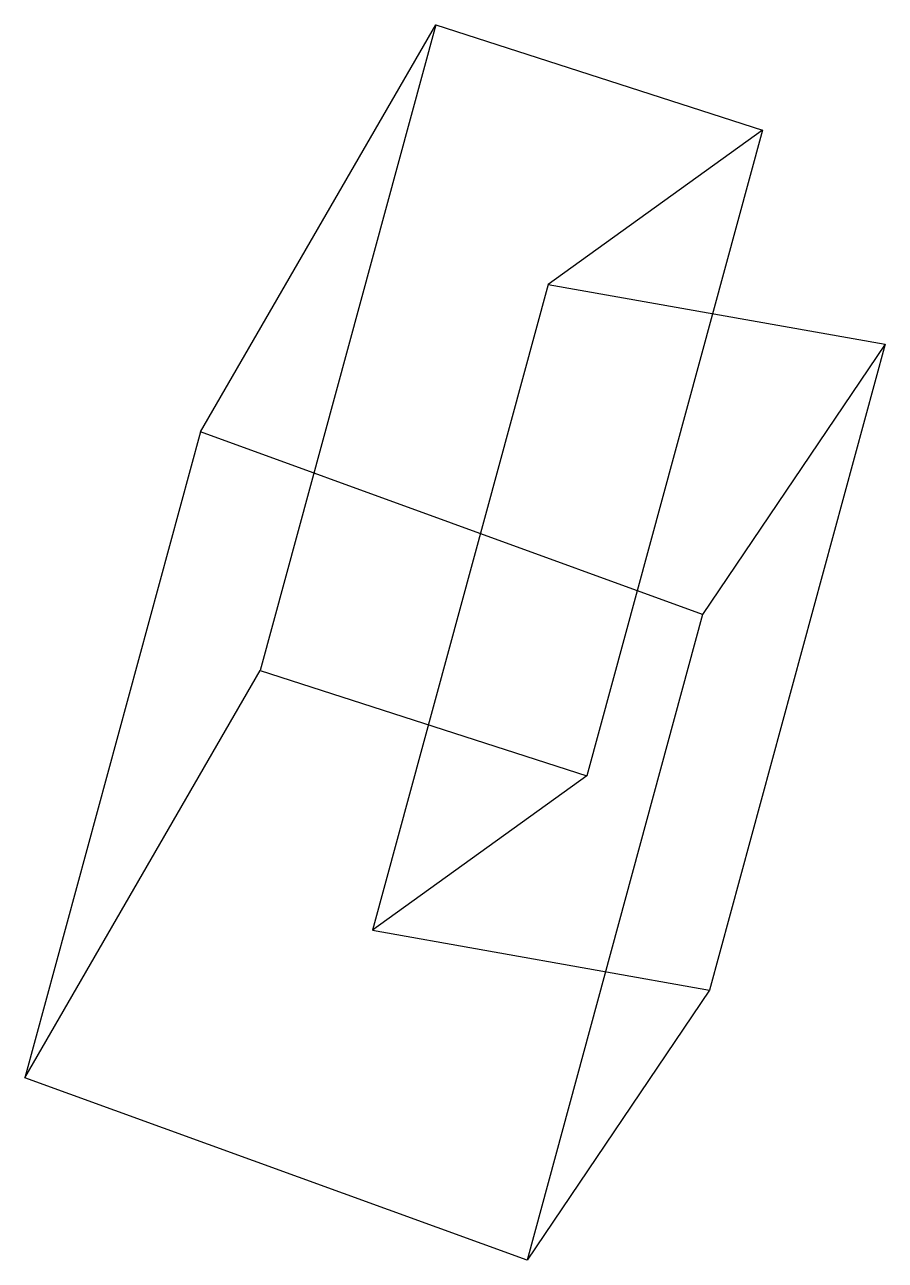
# Model space of a CAD drawing. Extents: x 98 to 232, y 109 to 301.
import ezdxf

# ---------------------------------------------------------------- set-up
doc = ezdxf.new("R2010")
doc.units = 0
doc.layers.get('0').update_dxf_attribs({"linetype": 'CONTINUOUS'})

msp = doc.modelspace()

# ---------------------------------------------------------------- linework, layer by layer
at = {"color": 7}
for p, q in [((125.706931, 237.327523), (162.246473, 300.542202)), ((162.246473, 300.542202), (134.978159, 200.270642)), ((162.246473, 300.542202), (212.965539, 284.193578)), ((212.965539, 284.193578), (179.698194, 260.215596)), ((212.965539, 284.193578), (185.697225, 183.922018)), ((179.698194, 260.215596), (152.429879, 159.944037)), ((179.698194, 260.215596), (232.053359, 250.951376)), ((232.053359, 250.951376), (203.694311, 208.989908)), ((232.053359, 250.951376), (204.785044, 150.679816)), ((125.706931, 237.327523), (98.438616, 137.055963)), ((203.694311, 208.989908), (125.706931, 237.327523)), ((203.694311, 208.989908), (176.425997, 108.718349)), ((98.438616, 137.055963), (134.978159, 200.270642)), ((134.978159, 200.270642), (185.697225, 183.922018)), ((185.697225, 183.922018), (152.429879, 159.944037)), ((152.429879, 159.944037), (204.785044, 150.679816)), ((204.785044, 150.679816), (176.425997, 108.718349)), ((176.425997, 108.718349), (98.438616, 137.055963))]:
    msp.add_line(p, q, dxfattribs=at)

doc.saveas('drawing.dxf')
